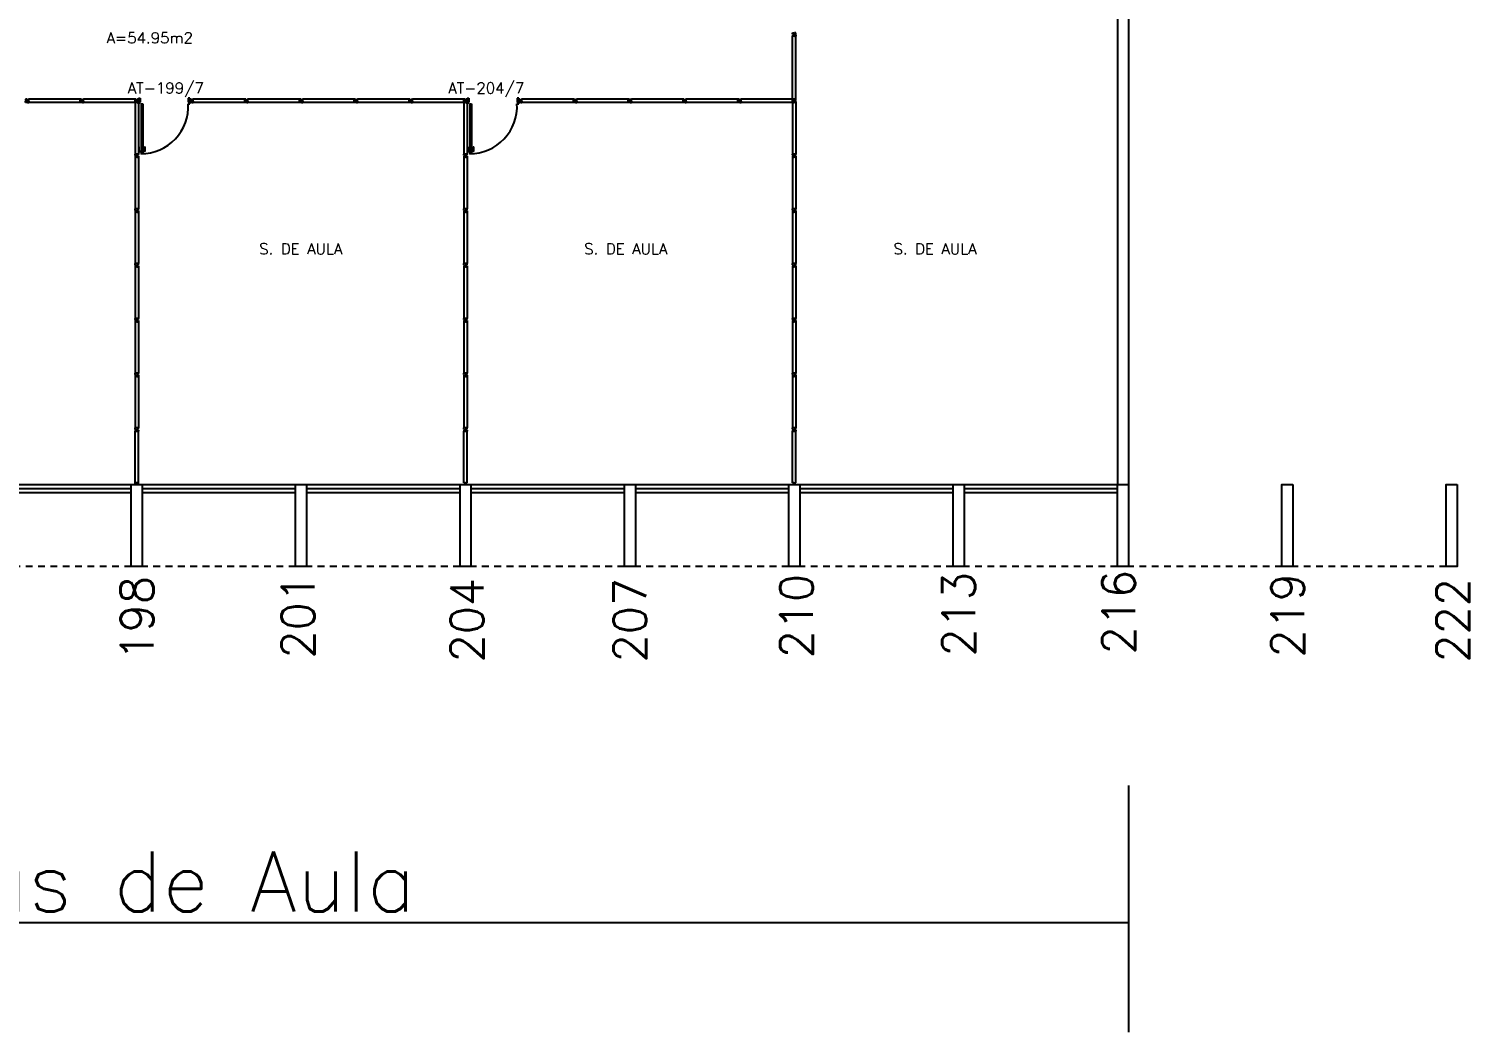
# Model space of a CAD drawing. Header units: millimetres. Extents: x 2860 to 3104, y 1039 to 1134.
# Drawn here: x 3069.24 to 3095.53, y 1042.17 to 1060.49 of the extents above; entities that cross this region are included whole.
import ezdxf
from ezdxf.enums import TextEntityAlignment as Align

# ---------------------------------------------------------------- set-up
doc = ezdxf.new("R2010")
doc.units = ezdxf.units.MM
doc.linetypes.add('HIDDEN2', pattern=[0.1875, 0.125, -0.0625])
for name, color, linetype in [('ALV', 2, 'Continuous'), ('DIV', 2, 'Continuous'), ('ESQ', 2, 'Continuous'), ('ESTR', 3, 'Continuous'), ('NOPILAR1', 2, 'Continuous'), ('PROJ', 1, 'HIDDEN2'), ('TEXTO', 2, 'Continuous'), ('TEXTO-CENTRO-CUSTO', 2, 'Continuous'), ('TEXTO-ENDEREÇO', 2, 'Continuous'), ('ÁREA', 2, 'Continuous')]:
    doc.layers.add(name, color=color, linetype=linetype)
doc.styles.add('1', font='romans.shx')
doc.styles.add('NOPILAR', font='simplex.shx', dxfattribs={"height": 0.6})
doc.styles.add('UNB-100', font='simplex.shx', dxfattribs={"height": 0.2})
doc.styles.add('UNB-100-1', font='simplex.shx', dxfattribs={"height": 0.2})
doc.dimstyles.new('1-600', dxfattribs={"dimtxt": 1.1, "dimasz": 2.5, "dimexe": 2, "dimexo": 4, "dimgap": 0.2, "dimtad": 1, "dimdec": 0, "dimzin": 4, "dimdsep": 46, "dimlunit": 6, "dimtxsty": '1', "dimblk1": 'NONE', "dimblk2": 'NONE', "dimsah": 1, "dimcen": 0, "dimclrd": 2, "dimclre": 2, "dimclrt": 2, "dimadec": 0, "dimazin": 0, "dimtfac": 1, "dimtdec": 0, "dimtmove": 2, "dimatfit": 3, "dimldrblk": 'NONE', "dimfxl": 1, "dimtolj": 1, "dimtzin": 0, "dimarcsym": 0})

# ---------------------------------------------------------------- blocks, each defined once
blk = doc.blocks.new('DIVMT-TTS')
for p, q in [((-0.03, 0.03), (-0.03, 0.006)), ((-0.008, 0.03), (-0.03, 0.03)), ((-0.0185, 0.006), (-0.03, 0.006)), ((-0.0185, -0.006), (-0.0185, 0.006)), ((-0.008, 0.03), (-0.008, 0.02)), ((-0.008, 0.02), (0.008, 0.02)), ((-0.0051, 0), (0.0051, 0)), ((0.0051, 0), (-0.0051, 0)), ((-0.0051, 0), (0.0051, 0)), ((0, -0.0051), (0, 0.0051)), ((0, 0.0051), (0, -0.0051)), ((0.008, 0.03), (0.008, 0.02)), ((0.008, 0.03), (0.03, 0.03)), ((0.0205, 0.006), (0.03, 0.006)), ((0.0205, -0.006), (0.0205, 0.006)), ((0.0205, 0.006), (0.0205, -0.006)), ((0.0205, 0.006), (0.03, 0.006)), ((0.97, 0.03), (0.03, 0.03)), ((0.03, 0.006), (0.03, 0.03)), ((0.03, -0.03), (0.03, 0.03)), ((0.03, -0.005), (0.03, 0.005)), ((0.97, -0.03), (0.97, 0.03)), ((0.97, 0.03), (0.97, 0.009)), ((0.97, 0.009), (0.97, 0.027)), ((0.9795, 0.006), (0.97, 0.006)), ((0.97, -0.005), (0.97, 0.005)), ((0.9795, 0.006), (0.9795, -0.006)), ((1.0051, 0), (0.9949, 0)), ((1, 0.0051), (1, -0.0051)), ((-0.0185, -0.006), (-0.03, -0.006)), ((-0.03, -0.03), (-0.03, -0.006)), ((-0.008, -0.03), (-0.03, -0.03)), ((-0.008, -0.03), (-0.008, -0.02)), ((-0.008, -0.02), (0.008, -0.02)), ((0.008, -0.03), (0.008, -0.02)), ((0.008, -0.03), (0.03, -0.03)), ((0.0205, -0.006), (0.03, -0.006)), ((0.0205, -0.006), (0.03, -0.006)), ((0.03, -0.006), (0.03, -0.03)), ((0.97, -0.03), (0.03, -0.03)), ((0.9795, -0.006), (0.97, -0.006)), ((0.97, -0.009), (0.97, -0.027))]:
    blk.add_line(p, q)
blk = doc.blocks.new('DIV-TTS')
for p, q in [((-0.0051, 0), (0.0051, 0)), ((0, -0.0051), (0, 0.0051)), ((0.0205, 0.006), (0.03, 0.006)), ((0.0205, -0.006), (0.0205, 0.006)), ((0.03, 0.03), (0.97, 0.03)), ((0.03, 0.03), (0.03, -0.03)), ((0.03, 0.009), (0.03, 0.027)), ((0.03, 0.005), (0.03, -0.005)), ((0.97, 0.03), (0.97, -0.03)), ((0.9795, 0.006), (0.97, 0.006)), ((0.97, 0.005), (0.97, -0.005)), ((0.9795, -0.006), (0.9795, 0.006)), ((1.0051, 0), (0.9949, 0)), ((0.9949, 0), (1.0051, 0)), ((1, -0.0051), (1, 0.0051)), ((0.0205, -0.006), (0.03, -0.006)), ((0.03, -0.03), (0.03, -0.009)), ((0.03, -0.009), (0.03, -0.027)), ((0.03, -0.03), (0.97, -0.03)), ((0.9795, -0.006), (0.97, -0.006))]:
    blk.add_line(p, q)
blk = doc.blocks.new('MTINI-TTS')
for p, q in [((-0.03, 0.008), (-0.03, 0.03)), ((0.03, 0.03), (-0.03, 0.03)), ((-0.03, 0.008), (-0.02, 0.008)), ((-0.009, 0.03), (-0.027, 0.03)), ((-0.02, 0.008), (-0.02, 0)), ((-0.001, 0), (-0.02, 0)), ((-0.006, 0.02), (-0.006, 0.03)), ((-0.006, 0.023), (-0.006, 0.027)), ((-0.006, 0.02), (0.006, 0.02)), ((0.005, 0.03), (-0.005, 0.03)), ((0.005, 0), (-0.005, 0)), ((0.004, 0.02), (-0.004, 0.02)), ((0.02, 0), (-0.001, 0)), ((0, -0.005), (0, 0.005)), ((0.006, 0.02), (0.006, 0.03)), ((0.006, 0.023), (0.006, 0.027)), ((0.009, 0.03), (0.027, 0.03)), ((0.03, 0.008), (0.02, 0.008)), ((0.02, 0), (0.02, 0.008)), ((0.03, 0.008), (0.03, 0.03))]:
    blk.add_line(p, q)
blk = doc.blocks.new('PDV2D-TTS')
at = {"layer": 'DIV'}
for p, q in [((0.03, 0.05), (0.06, 0.05)), ((0.03, 0.035), (0.03, 0.05)), ((0.03, -0.035), (0.03, 0.035)), ((0.06, 0.05), (0.06, -0.02)), ((0.941, 0.05), (0.941, -0.02)), ((0.971, 0.05), (0.941, 0.05)), ((0.971, 0.035), (0.971, 0.05)), ((0.971, -0.035), (0.971, 0.035)), ((0.03, -0.05), (0.03, -0.035)), ((0.05, -0.05), (0.03, -0.05)), ((0.05, -0.02), (0.06, -0.02)), ((0.05, -0.02), (0.05, -0.05)), ((0.079, -0.05), (0.109, -0.05)), ((0.079, -0.05), (0.079, -0.965)), ((0.109, -0.05), (0.109, -0.965)), ((0.951, -0.02), (0.941, -0.02)), ((0.951, -0.02), (0.951, -0.05)), ((0.951, -0.05), (0.971, -0.05)), ((0.971, -0.05), (0.971, -0.035)), ((0.109, -0.965), (0.079, -0.965))]:
    blk.add_line(p, q, dxfattribs=at)
at = {"layer": 'DIV', "color": 1}
for p, q in [((0.036, -0.925), (0.036, -0.835)), ((0.046, -0.835), (0.036, -0.835)), ((0.036, -0.925), (0.076, -0.925)), ((0.046, -0.915), (0.046, -0.835)), ((0.046, -0.915), (0.076, -0.915)), ((0.141, -0.915), (0.111, -0.915)), ((0.151, -0.925), (0.111, -0.925)), ((0.141, -0.915), (0.141, -0.835)), ((0.141, -0.835), (0.151, -0.835)), ((0.151, -0.925), (0.151, -0.835))]:
    blk.add_line(p, q, dxfattribs=at)
blk.add_arc((0.076, -0.1), 0.865, 270, 3.3214, dxfattribs=at)
blk = doc.blocks.new('MTT-TTS')
for p, q in [((-0.008, 0.03), (-0.03, 0.03)), ((-0.03, 0.03), (-0.03, 0.006)), ((-0.0185, 0.006), (-0.03, 0.006)), ((-0.0185, -0.006), (-0.0185, 0.006)), ((-0.008, 0.03), (-0.008, 0.02)), ((-0.008, 0.02), (0.008, 0.02)), ((-0.0051, 0), (0.0051, 0)), ((0, -0.0051), (0, 0.0051)), ((0.008, 0.03), (0.03, 0.03)), ((0.008, 0.03), (0.008, 0.02)), ((0.0205, -0.006), (0.0205, 0.006)), ((0.0205, 0.006), (0.03, 0.006)), ((0.03, 0.006), (0.03, 0.03)), ((-0.03, -0.03), (-0.03, -0.006)), ((-0.0185, -0.006), (-0.03, -0.006)), ((-0.008, -0.03), (-0.03, -0.03)), ((-0.008, -0.02), (0.008, -0.02)), ((-0.008, -0.03), (-0.008, -0.02)), ((0.008, -0.03), (0.008, -0.02)), ((0.008, -0.03), (0.03, -0.03)), ((0.0205, -0.006), (0.03, -0.006)), ((0.03, -0.006), (0.03, -0.03))]:
    blk.add_line(p, q)
blk = doc.blocks.new('*D70')
at = {"layer": 'DEFPOINTS', "color": 0, "transparency": 16777216}
for p in [(3053.108, 1050.674), (3089.308, 1050.674), (3089.308, 1044.174)]:
    blk.add_point(p, dxfattribs=at)
at = {"layer": 'TEXTO-CENTRO-CUSTO', "color": 2, "lineweight": -2, "transparency": 16777216}
for p, q in [((3053.108, 1046.674), (3053.108, 1042.174)), ((3089.308, 1046.674), (3089.308, 1042.174)), ((3053.108, 1044.174), (3089.308, 1044.174))]:
    blk.add_line(p, q, dxfattribs=at)
at = {"layer": 'TEXTO-CENTRO-CUSTO', "color": 2, "transparency": 16777216, "insert": (3071.208, 1044.924), "char_height": 1.1, "attachment_point": 5, "style": '1'}
blk.add_mtext('\\A1;Salas de Aula', dxfattribs=at)
blk = doc.blocks.new('_NONE')
at = {"color": 0, "linetype": 'ByBlock'}
blk.add_circle((0, 0), 0.25, dxfattribs=at)

msp = doc.modelspace()

# ---------------------------------------------------------------- linework, layer by layer
at = {"layer": 'ALV'}
for p, q in [((3089.108, 1070.164), (3089.108, 1052.174)), ((3089.308, 1070.164), (3089.308, 1052.174))]:
    msp.add_line(p, q, dxfattribs=at)
at = {"layer": 'DIV'}
for p, q in [((3083.178, 1060.415), (3083.202, 1060.415)), ((3083.178, 1060.393), (3083.178, 1060.415)), ((3083.178, 1060.393), (3083.188, 1060.393)), ((3083.178, 1060.377), (3083.188, 1060.377)), ((3083.178, 1060.377), (3083.178, 1060.355)), ((3083.178, 1059.204), (3083.178, 1060.355)), ((3083.202, 1060.355), (3083.178, 1060.355)), ((3083.238, 1060.355), (3083.178, 1060.355)), ((3083.188, 1060.393), (3083.188, 1060.377)), ((3083.202, 1060.404), (3083.202, 1060.415)), ((3083.214, 1060.404), (3083.202, 1060.404)), ((3083.202, 1060.365), (3083.202, 1060.355)), ((3083.214, 1060.365), (3083.202, 1060.365)), ((3083.202, 1060.365), (3083.214, 1060.365)), ((3083.202, 1060.365), (3083.202, 1060.355)), ((3083.213, 1060.385), (3083.203, 1060.385)), ((3083.203, 1060.385), (3083.213, 1060.385)), ((3083.213, 1060.355), (3083.203, 1060.355)), ((3083.208, 1060.39), (3083.208, 1060.38)), ((3083.208, 1060.38), (3083.208, 1060.39)), ((3083.208, 1060.39), (3083.208, 1060.38)), ((3083.214, 1060.404), (3083.214, 1060.415)), ((3083.238, 1060.415), (3083.214, 1060.415)), ((3083.214, 1060.365), (3083.214, 1060.355)), ((3083.214, 1060.365), (3083.214, 1060.355)), ((3083.214, 1060.355), (3083.238, 1060.355)), ((3083.228, 1060.393), (3083.228, 1060.377)), ((3083.238, 1060.393), (3083.228, 1060.393)), ((3083.238, 1060.377), (3083.228, 1060.377)), ((3083.238, 1060.393), (3083.238, 1060.415)), ((3083.238, 1060.377), (3083.238, 1060.355)), ((3083.238, 1059.204), (3083.238, 1060.355)), ((3083.238, 1059.204), (3083.178, 1059.204)), ((3083.178, 1059.182), (3083.178, 1059.204)), ((3083.202, 1059.204), (3083.178, 1059.204)), ((3083.238, 1059.204), (3083.178, 1059.204)), ((3083.178, 1059.204), (3083.199, 1059.204)), ((3083.178, 1059.182), (3083.188, 1059.182)), ((3083.199, 1059.204), (3083.181, 1059.204)), ((3083.188, 1059.166), (3083.188, 1059.182)), ((3083.202, 1059.194), (3083.202, 1059.204)), ((3083.202, 1059.194), (3083.202, 1059.204)), ((3083.202, 1059.194), (3083.202, 1059.204)), ((3083.202, 1059.194), (3083.214, 1059.194)), ((3083.214, 1059.194), (3083.202, 1059.194)), ((3083.202, 1059.194), (3083.214, 1059.194)), ((3083.213, 1059.204), (3083.203, 1059.204)), ((3083.213, 1059.204), (3083.203, 1059.204)), ((3083.203, 1059.174), (3083.213, 1059.174)), ((3083.213, 1059.174), (3083.203, 1059.174)), ((3083.203, 1059.174), (3083.213, 1059.174)), ((3083.208, 1059.169), (3083.208, 1059.179)), ((3083.208, 1059.179), (3083.208, 1059.169)), ((3083.208, 1059.169), (3083.208, 1059.179)), ((3083.208, 1059.169), (3083.208, 1059.179)), ((3083.214, 1059.194), (3083.214, 1059.204)), ((3083.214, 1059.194), (3083.214, 1059.204)), ((3083.214, 1059.204), (3083.238, 1059.204)), ((3083.214, 1059.194), (3083.214, 1059.204)), ((3083.217, 1059.204), (3083.235, 1059.204)), ((3083.228, 1059.166), (3083.228, 1059.182)), ((3083.238, 1059.182), (3083.228, 1059.182)), ((3083.238, 1059.182), (3083.238, 1059.204)), ((3083.178, 1059.166), (3083.178, 1059.144)), ((3083.178, 1059.166), (3083.188, 1059.166)), ((3083.178, 1059.144), (3083.202, 1059.144)), ((3083.214, 1059.155), (3083.202, 1059.155)), ((3083.202, 1059.155), (3083.202, 1059.144)), ((3083.214, 1059.155), (3083.214, 1059.144)), ((3083.238, 1059.144), (3083.214, 1059.144)), ((3083.238, 1059.166), (3083.228, 1059.166)), ((3083.238, 1059.166), (3083.238, 1059.144))]:
    msp.add_line(p, q, dxfattribs=at)
at = {"layer": 'ESQ', "color": 1}
for p, q in [((3068.308, 1052.174), (3071.108, 1052.174)), ((3068.308, 1052.099), (3071.108, 1052.099)), ((3071.308, 1052.174), (3074.108, 1052.174)), ((3071.308, 1052.099), (3074.108, 1052.099)), ((3074.308, 1052.174), (3077.108, 1052.174)), ((3074.308, 1052.099), (3077.108, 1052.099)), ((3077.308, 1052.174), (3080.108, 1052.174)), ((3077.308, 1052.099), (3080.108, 1052.099)), ((3080.308, 1052.174), (3083.108, 1052.174)), ((3080.308, 1052.099), (3083.108, 1052.099)), ((3083.308, 1052.174), (3086.108, 1052.174)), ((3083.308, 1052.099), (3086.108, 1052.099)), ((3086.308, 1052.174), (3089.108, 1052.174)), ((3086.308, 1052.099), (3089.108, 1052.099)), ((3068.308, 1052.024), (3071.108, 1052.024)), ((3071.308, 1052.024), (3074.108, 1052.024)), ((3074.308, 1052.024), (3077.108, 1052.024)), ((3077.308, 1052.024), (3080.108, 1052.024)), ((3080.308, 1052.024), (3083.108, 1052.024)), ((3083.308, 1052.024), (3086.108, 1052.024)), ((3086.308, 1052.024), (3089.108, 1052.024))]:
    msp.add_line(p, q, dxfattribs=at)
at = {"layer": 'ESTR'}
for points in [[(3071.308, 1052.174), (3071.308, 1050.674), (3071.108, 1050.674), (3071.108, 1052.174)], [(3074.308, 1052.174), (3074.308, 1050.674), (3074.108, 1050.674), (3074.108, 1052.174)], [(3077.308, 1052.174), (3077.308, 1050.674), (3077.108, 1050.674), (3077.108, 1052.174)], [(3080.308, 1052.174), (3080.308, 1050.674), (3080.108, 1050.674), (3080.108, 1052.174)], [(3083.308, 1052.174), (3083.308, 1050.674), (3083.108, 1050.674), (3083.108, 1052.174)], [(3086.308, 1052.174), (3086.308, 1050.674), (3086.108, 1050.674), (3086.108, 1052.174)], [(3089.308, 1052.174), (3089.308, 1050.674), (3089.108, 1050.674), (3089.108, 1052.174)], [(3092.308, 1052.174), (3092.308, 1050.674), (3092.108, 1050.674), (3092.108, 1052.174)], [(3095.308, 1052.174), (3095.308, 1050.674), (3095.108, 1050.674), (3095.108, 1052.174)]]:
    msp.add_lwpolyline(points, close=True, dxfattribs=at)
at = {"layer": 'PROJ'}
for p, q in [((3071.108, 1050.674), (3068.308, 1050.674)), ((3074.108, 1050.674), (3071.308, 1050.674)), ((3077.108, 1050.674), (3074.308, 1050.674)), ((3080.108, 1050.674), (3077.308, 1050.674)), ((3083.108, 1050.674), (3080.308, 1050.674)), ((3086.108, 1050.674), (3083.308, 1050.674)), ((3089.108, 1050.674), (3086.308, 1050.674)), ((3092.108, 1050.674), (3089.308, 1050.674)), ((3095.108, 1050.674), (3092.308, 1050.674))]:
    msp.add_line(p, q, dxfattribs=at)

# ---------------------------------------------------------------- block references
at = {"layer": 'DIV'}
for name, p in [('DIVMT-TTS', (3069.208, 1059.173)), ('DIVMT-TTS', (3070.208, 1059.173)), ('MTT-TTS', (3071.208, 1059.174)), ('PDV2D-TTS', (3071.208, 1059.173)), ('DIVMT-TTS', (3072.208, 1059.173)), ('DIVMT-TTS', (3073.208, 1059.173)), ('DIVMT-TTS', (3074.208, 1059.173)), ('DIVMT-TTS', (3075.208, 1059.173)), ('DIVMT-TTS', (3076.208, 1059.173)), ('MTT-TTS', (3077.208, 1059.174)), ('PDV2D-TTS', (3077.208, 1059.173)), ('DIVMT-TTS', (3078.208, 1059.173)), ('DIVMT-TTS', (3079.208, 1059.173)), ('DIVMT-TTS', (3080.208, 1059.173)), ('DIVMT-TTS', (3081.208, 1059.173)), ('DIVMT-TTS', (3082.208, 1059.173)), ('MTINI-TTS', (3071.208, 1052.174))]:
    msp.add_blockref(name, p, dxfattribs=at)
at = {"layer": 'DIV', "rotation": 90.00000000000001}
for name, p in [('DIVMT-TTS', (3071.208, 1058.174)), ('DIVMT-TTS', (3077.208, 1058.174)), ('DIVMT-TTS', (3083.208, 1058.174)), ('DIVMT-TTS', (3071.208, 1057.174)), ('DIVMT-TTS', (3077.208, 1057.174)), ('DIVMT-TTS', (3083.208, 1057.174)), ('DIVMT-TTS', (3071.208, 1056.174)), ('DIVMT-TTS', (3077.208, 1056.174)), ('DIVMT-TTS', (3083.208, 1056.174)), ('DIVMT-TTS', (3071.208, 1055.174)), ('DIVMT-TTS', (3077.208, 1055.174)), ('DIVMT-TTS', (3083.208, 1055.174)), ('DIVMT-TTS', (3071.208, 1054.174)), ('DIVMT-TTS', (3077.208, 1054.174)), ('DIVMT-TTS', (3083.208, 1054.174)), ('DIVMT-TTS', (3071.208, 1053.174)), ('DIVMT-TTS', (3077.208, 1053.174)), ('DIVMT-TTS', (3083.208, 1053.174)), ('DIV-TTS', (3071.208, 1052.174)), ('DIV-TTS', (3077.208, 1052.174)), ('DIV-TTS', (3083.208, 1052.174))]:
    msp.add_blockref(name, p, dxfattribs=at)

# ---------------------------------------------------------------- texts
at = {"layer": 'NOPILAR1', "style": 'NOPILAR'}
for s, p in [('213', (3086.51, 1049.031)), ('213', (3086.51, 1049.031)), ('216', (3089.428, 1049.068)), ('216', (3089.428, 1049.068)), ('198', (3071.514, 1048.958)), ('198', (3071.514, 1048.958)), ('201', (3074.45, 1048.994)), ('201', (3074.45, 1048.994)), ('204', (3077.537, 1048.924)), ('204', (3077.537, 1048.924)), ('207', (3080.508, 1048.924)), ('207', (3080.508, 1048.924)), ('210', (3083.549, 1048.999)), ('210', (3083.549, 1048.999)), ('219', (3092.515, 1049.012)), ('219', (3092.515, 1049.012)), ('222', (3095.527, 1048.92)), ('222', (3095.527, 1048.92))]:
    msp.add_text(s, height=0.6, rotation=90, dxfattribs=at).set_placement(p)
at = {"layer": 'TEXTO', "style": 'UNB-100'}
for p in [(3073.443, 1056.374), (3079.375, 1056.374), (3085.019, 1056.374)]:
    msp.add_text('S. DE AULA', height=0.2, dxfattribs=at).set_placement(p)
at = {"layer": 'TEXTO-ENDEREÇO', "style": 'UNB-100-1'}
for s, p in [('AT-199/7', (3071.043, 1059.31)), ('AT-204/7', (3076.893, 1059.31))]:
    msp.add_text(s, height=0.2, dxfattribs=at).set_placement(p)
at = {"layer": 'ÁREA', "style": 'UNB-100'}
msp.add_text('A=54.95m2', height=0.2, dxfattribs=at).set_placement((3071.445, 1060.225), align=Align.CENTER)

# ---------------------------------------------------------------- dimensions: what is measured, and where the dimension line sits
at = {"layer": 'TEXTO-CENTRO-CUSTO'}
dim = msp.add_linear_dim(base=(3089.308, 1044.174), p1=(3053.108, 1050.674), p2=(3089.308, 1050.674), text='Salas de Aula', dimstyle='1-600', dxfattribs=at)
dim.commit()
dim.dimension.update_dxf_attribs({"geometry": '*D70', "text_midpoint": (3071.208, 1044.924)})

doc.saveas('drawing.dxf')
